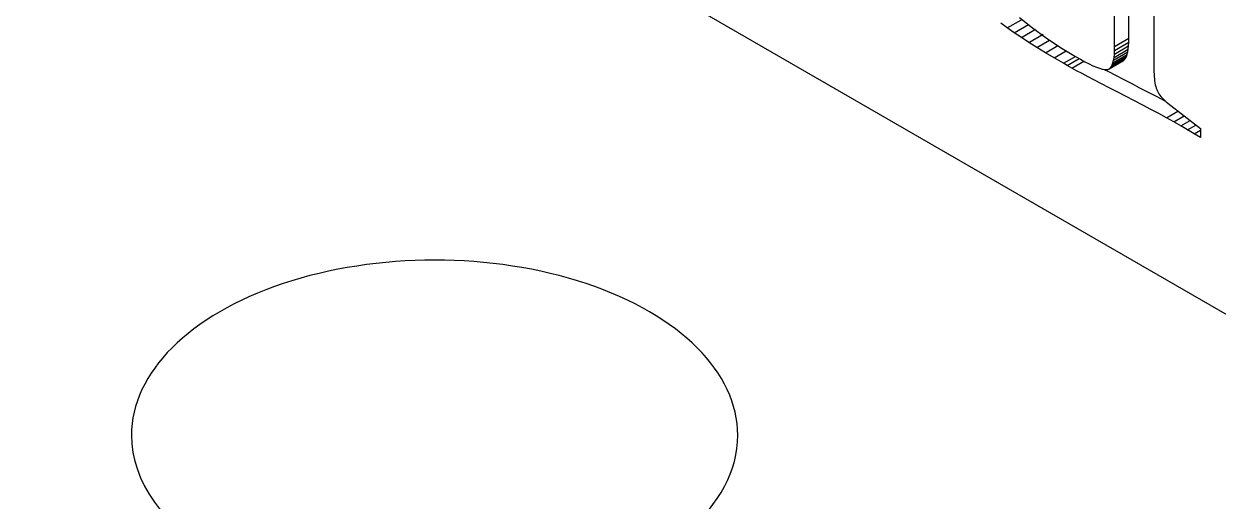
# Model space of a CAD drawing. Header units: millimetres. Extents: x -70 to 70, y -99 to 99.
# Drawn here: x 31.01 to 36.92, y -45.13 to -42.77 of the extents above; entities that cross this region are included whole.
import ezdxf

# ---------------------------------------------------------------- set-up
doc = ezdxf.new("R2010")
doc.units = ezdxf.units.MM
doc.layers.add('粗实线层', color=7, linetype='Continuous', lineweight=35)

msp = doc.modelspace()

# ---------------------------------------------------------------- linework, layer by layer
at = {"layer": '粗实线层', "color": 7, "lineweight": -3}
for p, q in [((40.9667, -46.5211), (30.0773, -40.2341)), ((36.4824, -42.8424), (36.4824, -41.6381)), ((36.4117, -42.8833), (36.4117, -41.679)), ((36.6061, -41.7255), (36.6061, -42.9955)), ((35.8805, -42.7917), (35.8486, -42.7688)), ((35.8805, -42.7917), (35.9512, -42.7509)), ((35.9143, -42.8152), (35.985, -42.7743)), ((35.9405, -42.7394), (36.0047, -42.7911)), ((35.9143, -42.8152), (35.8805, -42.7917)), ((35.9501, -42.8391), (35.9143, -42.8152)), ((35.9501, -42.8391), (36.0208, -42.7983)), ((35.9878, -42.8636), (36.0585, -42.8228)), ((36.0047, -42.7911), (36.0723, -42.8405)), ((35.9878, -42.8636), (35.9501, -42.8391)), ((36.0275, -42.8886), (35.9878, -42.8636)), ((36.0275, -42.8886), (36.0902, -42.8524)), ((36.0691, -42.9141), (36.0275, -42.8886)), ((36.0691, -42.9141), (36.1301, -42.8789)), ((36.0723, -42.8405), (36.1431, -42.8876)), ((36.1431, -42.8876), (36.2173, -42.9325)), ((36.4087, -42.9372), (36.4794, -42.8963)), ((36.4104, -42.9211), (36.4811, -42.8803)), ((36.4114, -42.9031), (36.4821, -42.8623)), ((36.4114, -42.9031), (36.4117, -42.8833)), ((36.4117, -42.8833), (36.4824, -42.8424)), ((36.4771, -42.9105), (36.4794, -42.8963)), ((36.4794, -42.8963), (36.4811, -42.8803)), ((36.4811, -42.8803), (36.4821, -42.8623)), ((36.4821, -42.8623), (36.4824, -42.8424)), ((36.1126, -42.9402), (36.0691, -42.9141)), ((36.1126, -42.9402), (36.1727, -42.9055)), ((36.1581, -42.9667), (36.1126, -42.9402)), ((36.1581, -42.9667), (36.2173, -42.9325)), ((36.1774, -42.9777), (36.2367, -42.9435)), ((36.1992, -42.9899), (36.2588, -42.9555)), ((36.2173, -42.9325), (36.242, -42.9465)), ((36.242, -42.9465), (36.2647, -42.9587)), ((36.3848, -42.994), (36.4555, -42.9532)), ((36.3905, -42.9892), (36.4612, -42.9484)), ((36.3954, -42.9826), (36.4662, -42.9418)), ((36.3998, -42.9741), (36.4705, -42.9333)), ((36.4034, -42.9637), (36.4741, -42.9228)), ((36.4034, -42.9637), (36.4064, -42.9514)), ((36.4064, -42.9514), (36.4771, -42.9105)), ((36.4064, -42.9514), (36.4087, -42.9372)), ((36.4087, -42.9372), (36.4104, -42.9211)), ((36.4104, -42.9211), (36.4114, -42.9031)), ((36.4555, -42.9532), (36.4612, -42.9484)), ((36.4612, -42.9484), (36.4662, -42.9418)), ((36.4662, -42.9418), (36.4705, -42.9333)), ((36.4705, -42.9333), (36.4741, -42.9228)), ((36.4741, -42.9228), (36.4771, -42.9105)), ((36.1774, -42.9777), (36.1581, -42.9667)), ((36.1992, -42.9899), (36.1774, -42.9777)), ((36.2236, -43.0032), (36.1992, -42.9899)), ((36.2506, -43.0178), (36.2236, -43.0032)), ((36.2647, -42.9587), (36.2856, -42.9694)), ((36.2856, -42.9694), (36.3046, -42.9783)), ((36.3046, -42.9783), (36.3216, -42.9856)), ((36.3216, -42.9856), (36.3368, -42.9912)), ((36.3368, -42.9912), (36.3501, -42.9951)), ((36.3501, -42.9951), (36.3615, -42.9974)), ((36.383, -43.0095), (36.3588, -42.9968)), ((36.3615, -42.9974), (36.3709, -42.9979)), ((36.3709, -42.9979), (36.3785, -42.9968)), ((36.3785, -42.9968), (36.3848, -42.994)), ((36.4176, -43.0276), (36.383, -43.0095)), ((36.3848, -42.994), (36.3905, -42.9892)), ((36.3905, -42.9892), (36.3954, -42.9826)), ((36.3954, -42.9826), (36.3998, -42.9741)), ((36.3998, -42.9741), (36.4034, -42.9637)), ((36.6061, -42.9955), (36.6062, -43.0083)), ((36.6062, -43.0083), (36.6066, -43.0206)), ((36.2801, -43.0335), (36.2506, -43.0178)), ((36.3122, -43.0503), (36.2801, -43.0335)), ((36.3469, -43.0684), (36.3122, -43.0503)), ((36.3841, -43.0876), (36.3469, -43.0684)), ((36.4548, -43.0468), (36.4176, -43.0276)), ((36.4946, -43.0672), (36.4548, -43.0468)), ((36.5369, -43.0888), (36.4946, -43.0672)), ((36.6066, -43.0206), (36.6074, -43.0322)), ((36.6074, -43.0322), (36.6083, -43.0432)), ((36.6083, -43.0432), (36.6096, -43.0536)), ((36.6096, -43.0536), (36.6112, -43.0635)), ((36.6112, -43.0635), (36.613, -43.0727)), ((36.613, -43.0727), (36.6152, -43.0813)), ((36.4239, -43.108), (36.3841, -43.0876)), ((36.4662, -43.1296), (36.4239, -43.108)), ((36.5092, -43.1516), (36.4662, -43.1296)), ((36.5799, -43.1108), (36.5369, -43.0888)), ((36.6215, -43.1324), (36.5799, -43.1108)), ((36.6152, -43.0813), (36.6176, -43.0893)), ((36.6176, -43.0893), (36.6203, -43.0967)), ((36.6203, -43.0967), (36.6234, -43.1038)), ((36.6618, -43.1537), (36.6215, -43.1324)), ((36.6234, -43.1038), (36.627, -43.1108)), ((36.627, -43.1108), (36.6312, -43.1177)), ((36.6312, -43.1177), (36.6358, -43.1246)), ((36.6358, -43.1246), (36.641, -43.1313)), ((36.641, -43.1313), (36.6467, -43.138)), ((36.5508, -43.1732), (36.5092, -43.1516)), ((36.5911, -43.1945), (36.5508, -43.1732)), ((36.6467, -43.138), (36.653, -43.1446)), ((36.653, -43.1446), (36.6597, -43.1511)), ((36.6597, -43.1511), (36.667, -43.1575)), ((36.667, -43.1575), (36.6748, -43.1638)), ((36.6748, -43.1638), (36.836, -43.2897)), ((36.6301, -43.2154), (36.5911, -43.1945)), ((36.6677, -43.236), (36.6301, -43.2154)), ((36.6677, -43.236), (36.7249, -43.203)), ((36.704, -43.2562), (36.6677, -43.236)), ((36.704, -43.2562), (36.7552, -43.2266)), ((36.739, -43.2761), (36.7847, -43.2497)), ((36.739, -43.2761), (36.704, -43.2562)), ((36.7727, -43.2956), (36.739, -43.2761)), ((36.7727, -43.2956), (36.8134, -43.2721)), ((36.805, -43.3147), (36.7727, -43.2956)), ((36.805, -43.3147), (36.836, -43.2968)), ((36.836, -43.2897), (36.836, -43.3335)), ((36.836, -43.3335), (36.805, -43.3147))]:
    msp.add_line(p, q, dxfattribs=at)
for start_param, end_param in [(0, 3.141593), (3.141593, 3.926991), (3.926991, 6.283185)]:
    msp.add_ellipse((33.0471, -44.8065), major_axis=(1.5, 0), ratio=0.57735, start_param=start_param, end_param=end_param, dxfattribs=at)

doc.saveas('drawing.dxf')
